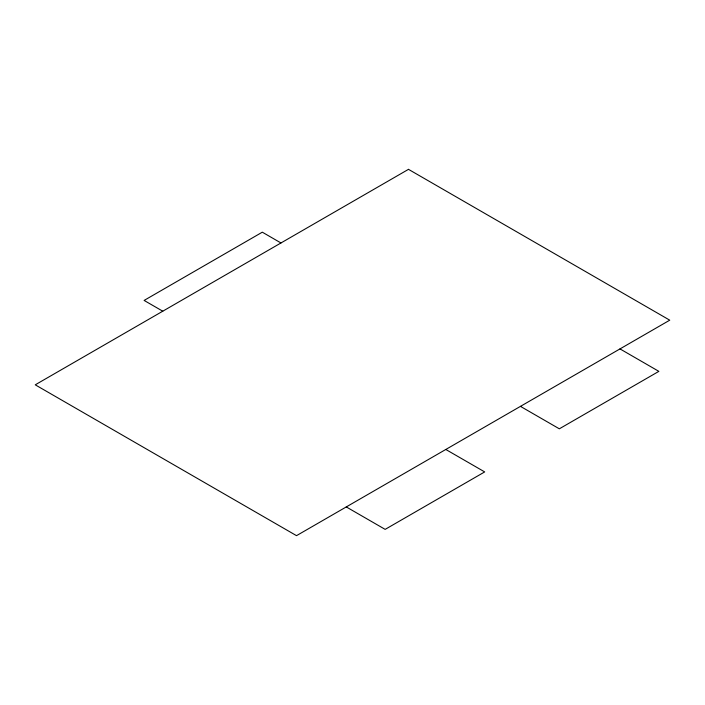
<?xml version="1.0" encoding="UTF-8"?>
<svg xmlns="http://www.w3.org/2000/svg" width="705" height="705" viewBox="0 0 705 705"><rect width="100%" height="100%" fill="white"/><g stroke="black" fill="none" stroke-linecap="round" stroke-linejoin="round"><path stroke-width="1.06" d="M619.986 348.904L658.867 371.359L559.338 428.816L520.457 406.371M280.96 242.961L262.304 232.183L144.111 300.427L162.776 311.196M445.807 449.473L484.688 471.918L385.159 529.376L346.278 506.93M408.486 169.341L35.25 384.824L296.514 535.659L669.75 320.176L408.486 169.341"/></g></svg>
